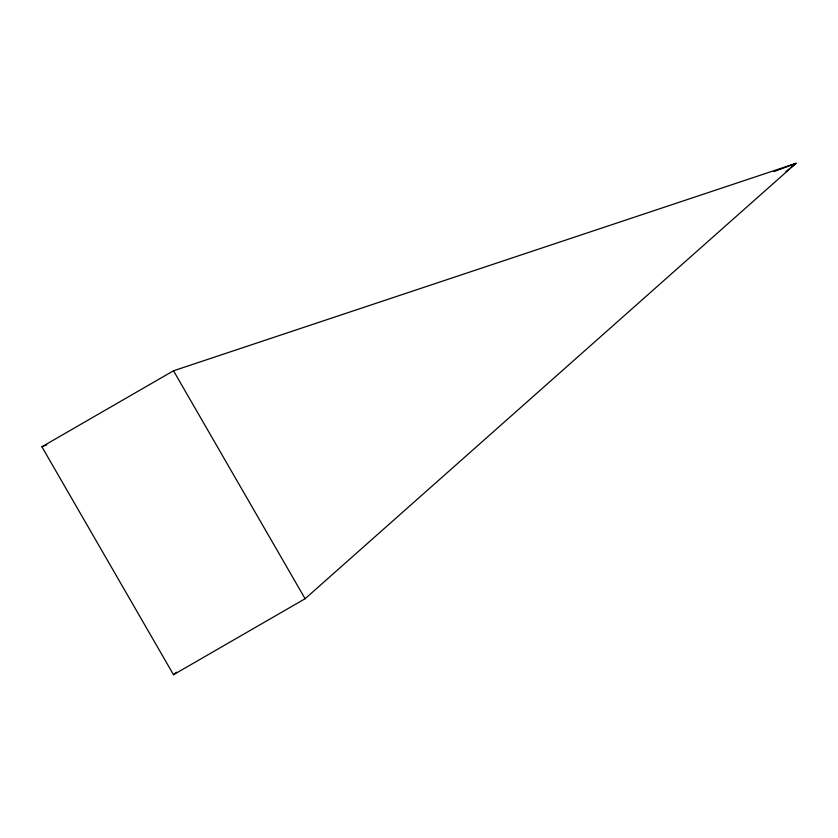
<?xml version="1.0" encoding="UTF-8"?>
<svg xmlns="http://www.w3.org/2000/svg" width="838" height="838" viewBox="0 0 838 838"><rect width="100%" height="100%" fill="white"/><g stroke="black" fill="none" stroke-linecap="round" stroke-linejoin="round"><path stroke-width="1.26" d="M305.105 598.73L796.1 163.295L173.497 370.784L41.9 446.769L173.497 674.705L305.105 598.73L173.497 370.784M173.497 674.705L176.535 672.212M785.992 171.591L789.029 169.108M791.051 167.443L796.1 163.295L774.061 171.581M41.9 446.769L46.802 444.926"/></g></svg>
